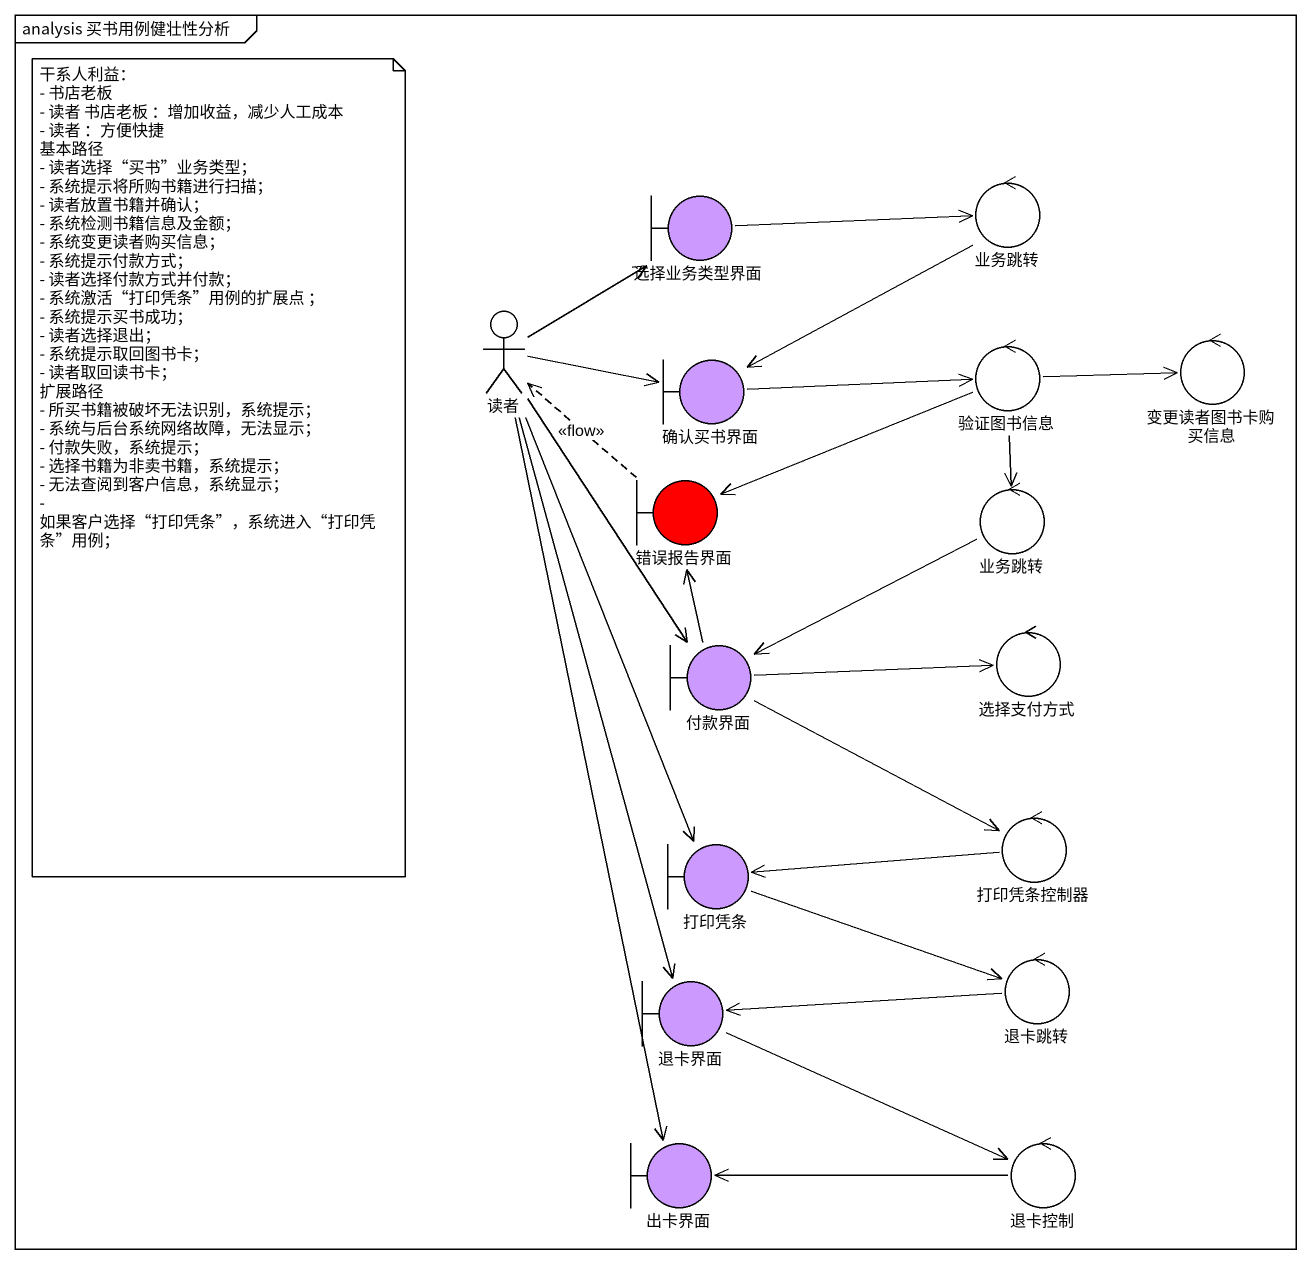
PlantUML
@startuml
mainframe analysis 买书用例健壮性分析
boundary 选择业务类型界面 #CC99FF
control 业务跳转
actor 读者
control 验证图书信息
control 变更读者图书卡购买信息
boundary 确认买书界面 #CC99FF
boundary 错误报告界面 #FF0000
control "业务跳转" as 业务跳转_2
boundary 付款界面 #CC99FF
control 选择支付方式
boundary 打印凭条 #CC99FF
control 打印凭条控制器
boundary 退卡界面 #CC99FF
control 退卡跳转
boundary 出卡界面 #CC99FF
control 退卡控制
选择业务类型界面 -right-> 业务跳转
业务跳转 -left-> 确认买书界面
读者 -up-> 选择业务类型界面
读者 -right-> 确认买书界面
读者 --> 付款界面
读者 --> 打印凭条
读者 --> 退卡界面
读者 --> 出卡界面
验证图书信息 -right-> 变更读者图书卡购买信息
验证图书信息 -left-> 错误报告界面
验证图书信息 --> 业务跳转_2
确认买书界面 -right-> 验证图书信息
错误报告界面 .left.> 读者 : <<flow>>
业务跳转_2 -left-> 付款界面
付款界面 -up-> 错误报告界面
付款界面 -right-> 选择支付方式
付款界面 -right-> 打印凭条控制器
打印凭条 -right-> 退卡跳转
打印凭条控制器 -left-> 打印凭条
退卡界面 -right-> 退卡控制
退卡跳转 -left-> 退卡界面
退卡控制 -left-> 出卡界面
note as N1
  干系人利益：
  - 书店老板
  - 读者 书店老板 ：增加收益，减少人工成本
  - 读者 ：方便快捷
  基本路径
  - 读者选择“买书”业务类型；
  - 系统提示将所购书籍进行扫描；
  - 读者放置书籍并确认；
  - 系统检测书籍信息及金额；
  - 系统变更读者购买信息；
  - 系统提示付款方式；
  - 读者选择付款方式并付款；
  - 系统激活“打印凭条”用例的扩展点 ；
  - 系统提示买书成功；
  - 读者选择退出；
  - 系统提示取回图书卡；
  - 读者取回读书卡；
  扩展路径
  - 所买书籍被破坏无法识别，系统提示；
  - 系统与后台系统网络故障，无法显示；
  - 付款失败，系统提示；
  - 选择书籍为非卖书籍，系统提示；
  - 无法查阅到客户信息，系统显示；
  - 如果客户选择“打印凭条”，系统进入“打印凭条”用例；
end note
@enduml
